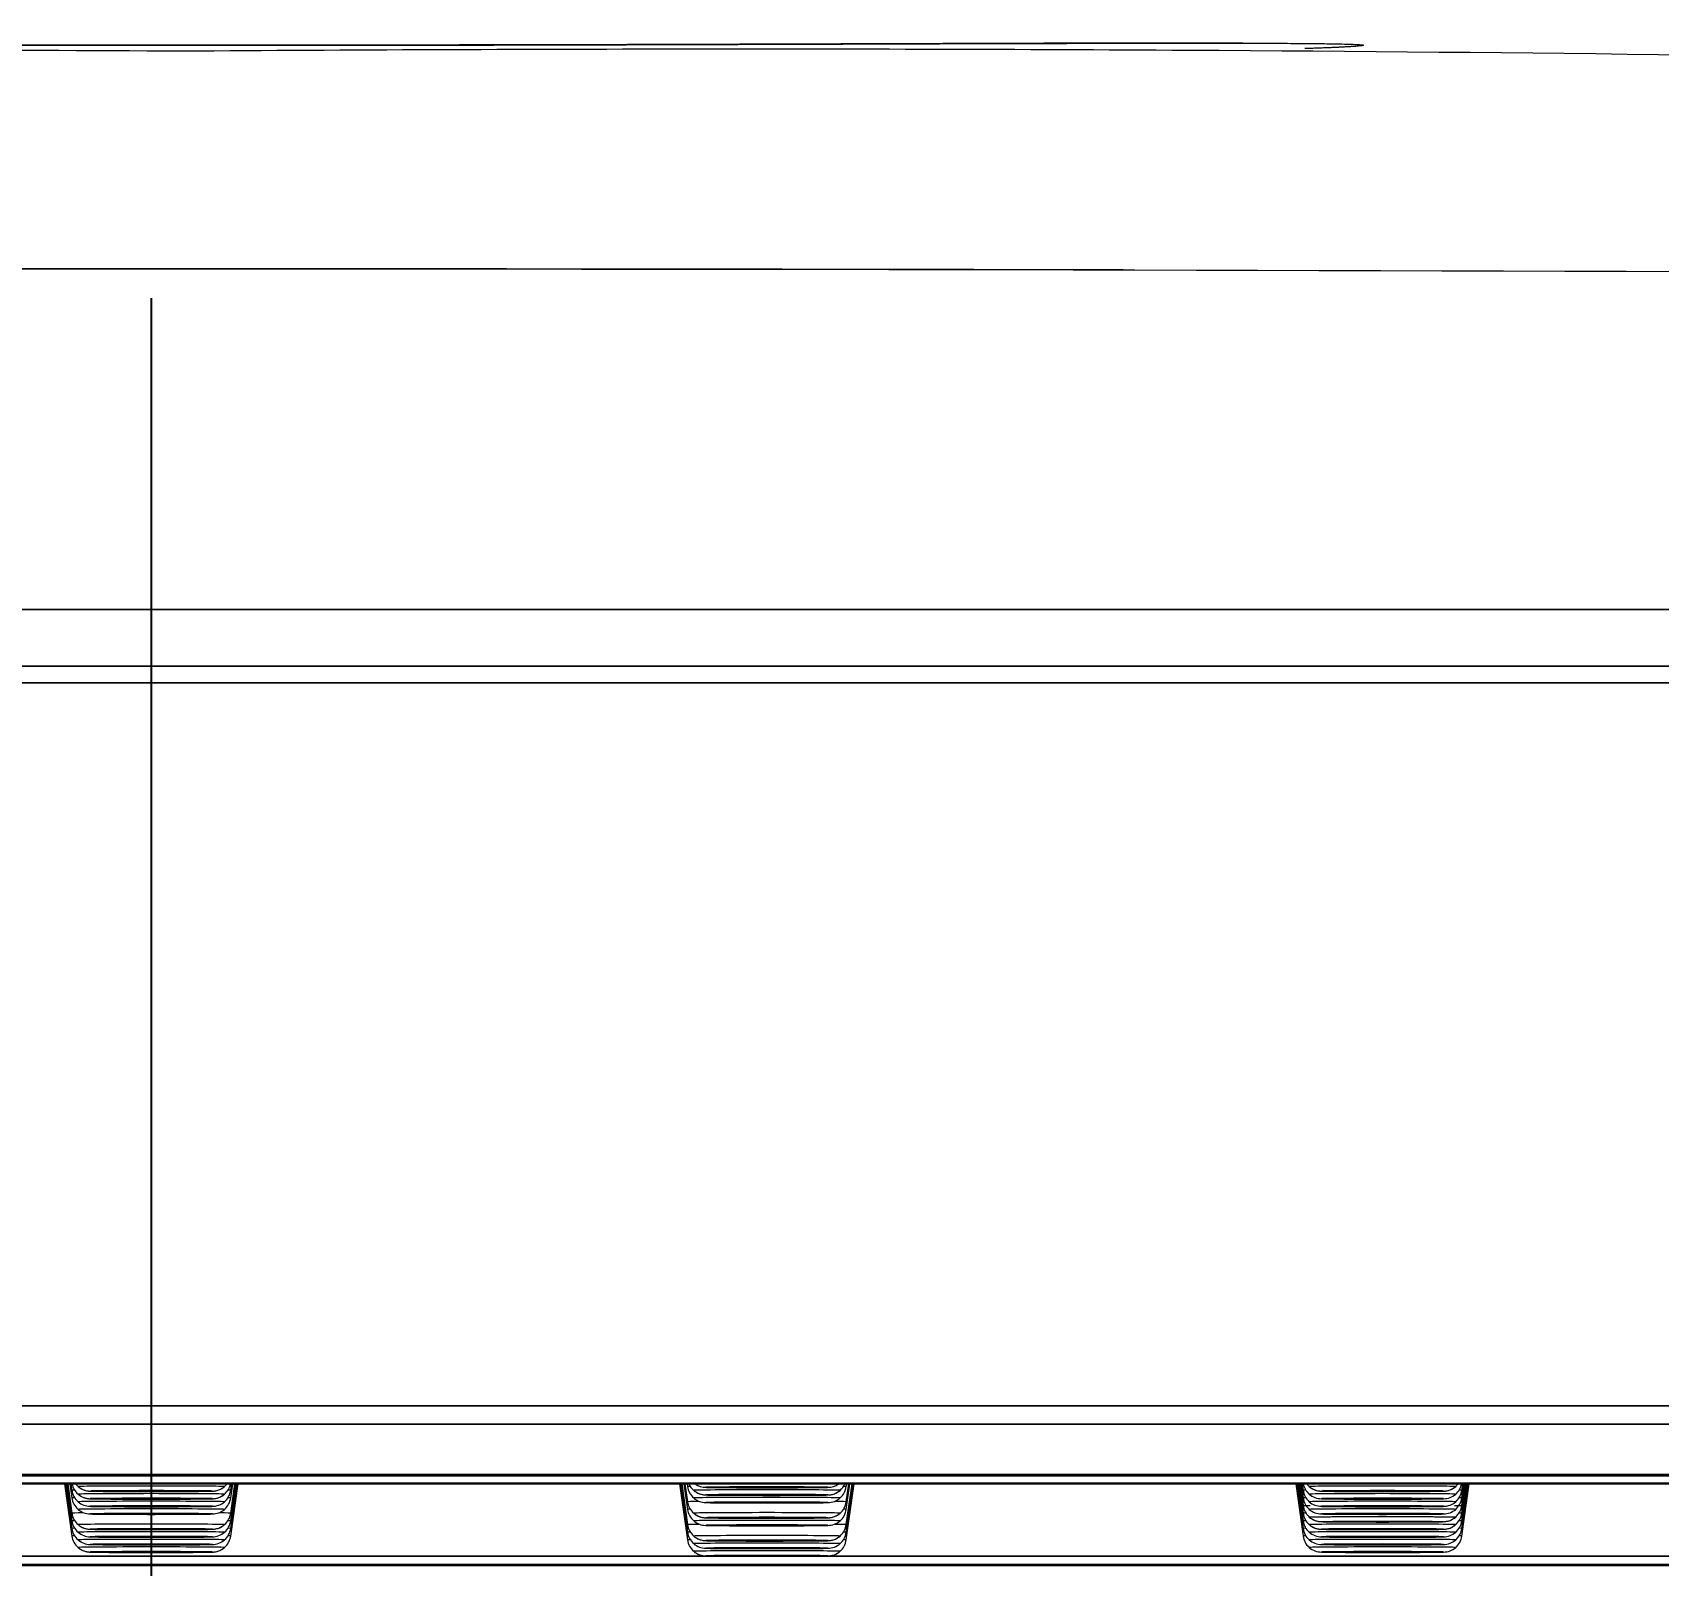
# Model space of a CAD drawing. Header units: millimetres. Extents: x 8883 to 11259, y -10160 to -6800.
# Drawn here: x 9676.68 to 9702.96, y -7756.76 to -7731.99 of the extents above; entities that cross this region are included whole.
import ezdxf

# ---------------------------------------------------------------- set-up
doc = ezdxf.new("R2010")
doc.units = ezdxf.units.MM
doc.linetypes.add('CENTERX2', pattern=[101.6, 63.5, -12.7, 12.7, -12.7])
doc.layers.add('CENTER', color=1, linetype='CENTERX2')
doc.layers.add('DIM', color=5, linetype='Continuous', lineweight=13)
doc.styles.add('ARIAL', font='arial.ttf')
doc.dimstyles.get("Standard").update_dxf_attribs({"dimtxt": 15, "dimasz": 15, "dimexe": 0.18, "dimexo": 0.0625, "dimgap": 4, "dimtad": 0, "dimdec": 1, "dimdsep": 46, "dimtxsty": 'ARIAL', "dimcen": 0, "dimclrd": 5, "dimclre": 5, "dimclrt": 5, "dimadec": 0, "dimazin": 0, "dimtfac": 1, "dimtdec": 1, "dimtofl": 0, "dimtmove": 0, "dimatfit": 3, "dimfxl": 1, "dimtolj": 1, "dimtzin": 0, "dimarcsym": 0})

# ---------------------------------------------------------------- blocks, each defined once
blk = doc.blocks.new('*D185')
at = {"layer": 'Defpoints', "color": 0, "transparency": 16777216}
for p in [(9678.596, -7626.145), (9989.37, -9683.127), (10114.894, -9683.127)]:
    blk.add_point(p, dxfattribs=at)
at = {"layer": 'DIM', "color": 5, "lineweight": -2, "transparency": 16777216}
for p, q in [((9678.658, -7626.145), (10115.074, -7626.145)), ((10114.894, -7644.145), (10114.894, -8614.508)), ((10114.894, -9665.127), (10114.894, -8694.764)), ((9989.433, -9683.127), (10115.074, -9683.127))]:
    blk.add_line(p, q, dxfattribs=at)
at = {"layer": 'DIM', "color": 5, "transparency": 16777216}
for points in [[(10111.894, -7644.145), (10117.894, -7644.145), (10114.894, -7626.145)], [(10111.894, -9665.127), (10117.894, -9665.127), (10114.894, -9683.127)]]:
    blk.add_solid(points, dxfattribs=at)
at = {"layer": 'DIM', "color": 5, "transparency": 16777216, "insert": (10114.894, -8654.636), "char_height": 18, "attachment_point": 5, "rotation": 90, "style": 'ARIAL'}
blk.add_mtext('\\A1;(2280)', dxfattribs=at)

msp = doc.modelspace()

# ---------------------------------------------------------------- linework, layer by layer
at = {"linetype": 'Continuous', "lineweight": 18}
for p, q in [((9549.041, -7741.315), (9808.15, -7741.315)), ((9549.041, -7742.23), (9808.15, -7742.23)), ((9808.15, -7742.23), (9549.041, -7742.23)), ((9549.034, -7742.503), (9808.157, -7742.503)), ((9808.157, -7742.503), (9549.034, -7742.503)), ((9808.565, -7754.183), (9548.624, -7754.183)), ((9548.624, -7754.183), (9808.565, -7754.183)), ((9808.573, -7754.48), (9548.62, -7754.48)), ((9548.62, -7754.48), (9808.573, -7754.48)), ((9548.618, -7755.295), (9808.573, -7755.295)), ((9808.573, -7755.295), (9548.618, -7755.295)), ((9548.618, -7755.312), (9808.573, -7755.312)), ((9808.575, -7755.432), (9548.618, -7755.432)), ((9808.574, -7755.446), (9548.618, -7755.446)), ((9548.618, -7755.446), (9808.574, -7755.446)), ((9677.194, -7755.446), (9677.312, -7756.288)), ((9677.211, -7755.446), (9677.312, -7756.165)), ((9677.228, -7755.446), (9677.312, -7756.042)), ((9677.245, -7755.446), (9677.312, -7755.918)), ((9677.28, -7755.446), (9677.312, -7755.672)), ((9677.297, -7755.446), (9677.312, -7755.549)), ((9679.879, -7756.288), (9679.998, -7755.446)), ((9679.879, -7756.165), (9679.98, -7755.446)), ((9679.879, -7756.165), (9679.98, -7755.446)), ((9679.879, -7756.042), (9679.963, -7755.446)), ((9679.879, -7756.042), (9679.963, -7755.446)), ((9679.879, -7755.918), (9679.946, -7755.446)), ((9679.879, -7755.918), (9679.946, -7755.446)), ((9679.879, -7755.672), (9679.911, -7755.446)), ((9679.879, -7755.672), (9679.911, -7755.446)), ((9679.879, -7755.549), (9679.894, -7755.446)), ((9679.879, -7755.549), (9679.894, -7755.446)), ((9687.135, -7755.446), (9687.262, -7756.349)), ((9687.152, -7755.446), (9687.262, -7756.226)), ((9687.17, -7755.446), (9687.262, -7756.103)), ((9687.204, -7755.446), (9687.262, -7755.857)), ((9687.221, -7755.446), (9687.262, -7755.734)), ((9687.256, -7755.446), (9687.262, -7755.488)), ((9689.829, -7756.349), (9689.956, -7755.446)), ((9689.829, -7756.349), (9689.956, -7755.446)), ((9689.829, -7756.226), (9689.939, -7755.446)), ((9689.829, -7756.226), (9689.939, -7755.446)), ((9689.829, -7756.103), (9689.922, -7755.446)), ((9689.829, -7756.103), (9689.922, -7755.446)), ((9689.829, -7755.857), (9689.887, -7755.446)), ((9689.829, -7755.857), (9689.887, -7755.446)), ((9689.829, -7755.734), (9689.87, -7755.446)), ((9689.829, -7755.734), (9689.87, -7755.446)), ((9689.829, -7755.488), (9689.835, -7755.446)), ((9689.829, -7755.488), (9689.835, -7755.446)), ((9697.094, -7755.446), (9697.212, -7756.288)), ((9697.111, -7755.446), (9697.212, -7756.165)), ((9697.128, -7755.446), (9697.212, -7756.042)), ((9697.145, -7755.446), (9697.212, -7755.918)), ((9697.163, -7755.446), (9697.212, -7755.795)), ((9697.18, -7755.446), (9697.212, -7755.672)), ((9697.197, -7755.446), (9697.212, -7755.549)), ((9699.779, -7756.288), (9699.898, -7755.446)), ((9699.779, -7756.288), (9699.898, -7755.446)), ((9699.779, -7756.165), (9699.88, -7755.446)), ((9699.779, -7756.165), (9699.88, -7755.446)), ((9699.779, -7756.042), (9699.863, -7755.446)), ((9699.779, -7756.042), (9699.863, -7755.446)), ((9699.779, -7755.918), (9699.846, -7755.446)), ((9699.779, -7755.918), (9699.846, -7755.446)), ((9699.779, -7755.795), (9699.828, -7755.446)), ((9699.779, -7755.672), (9699.811, -7755.446)), ((9699.779, -7755.672), (9699.811, -7755.446)), ((9699.779, -7755.549), (9699.794, -7755.446)), ((9699.779, -7755.549), (9699.794, -7755.446)), ((9548.618, -7756.749), (9808.573, -7756.749)), ((9808.573, -7756.749), (9548.618, -7756.749)), ((9548.618, -7756.763), (9808.565, -7756.763)), ((9668.859, -7756.614), (9688.32, -7756.614)), ((9688.32, -7756.614), (9668.859, -7756.614)), ((9688.754, -7756.614), (9708.218, -7756.614)), ((9708.218, -7756.614), (9688.754, -7756.614))]:
    msp.add_line(p, q, dxfattribs=at)
for centre, major_axis, ratio, start_param, end_param in [((9677.609, -7755.384), (0.3, 0), 0.999976, 3.347623, 3.996804), ((9677.609, -7755.261), (0.3, 0), 0.999976, 3.804372, 3.996804), ((9677.609, -7755.261), (-0.3, 0), 0.999976, 0.855211, 1.570796), ((9679.582, -7755.261), (-0.3, 0), 0.999976, 1.570796, 2.286381), ((9679.582, -7755.384), (0.3, 0), 0.999976, 5.428243, 6.077227), ((9679.582, -7755.261), (0.3, 0), 0.999976, 5.427974, 5.620913), ((9687.559, -7755.446), (0.3, 0), 0.999976, 3.281244, 3.996804), ((9687.559, -7755.323), (0.3, 0), 0.999976, 3.563854, 3.996804), ((9687.559, -7755.2), (-0.3, 0), 0.999976, 0.961059, 1.570291), ((9688.546, -7755.5), (-0.987, 0), 0.006916, 0, 3.141593), ((9688.546, -7755.5), (0.5, 0), 0.006916, 0, 3.141593), ((9688.546, -7755.5), (0.5, 0), 0.006916, 3.141593, 6.283182), ((9689.532, -7755.2), (-0.3, 0), 0.999976, 1.570146, 2.179354), ((9689.532, -7755.323), (0.3, 0), 0.999976, 5.426943, 5.859973), ((9689.532, -7755.446), (0.3, 0), 0.999976, 5.426943, 6.142528), ((9697.509, -7755.384), (0.3, 0), 0.999976, 3.346588, 3.99577), ((9697.509, -7755.261), (0.3, 0), 0.999976, 3.802831, 3.99577), ((9697.509, -7755.261), (-0.3, 0), 0.999976, 0.854447, 1.570032), ((9699.482, -7755.261), (-0.3, 0), 0.999976, 1.570166, 2.285619), ((9699.482, -7755.384), (0.3, 0), 0.999976, 5.426943, 6.076124), ((9699.482, -7755.261), (0.3, 0), 0.999976, 5.426943, 5.619882), ((9677.609, -7755.507), (0.3, 0), 0.999976, 3.281219, 3.996804), ((9677.609, -7755.63), (0.3, 0), 0.999976, 3.281219, 3.996804), ((9677.609, -7755.507), (-0.3, 0), 0.999976, 0.855211, 1.569707), ((9677.609, -7755.384), (-0.3, 0), 0.999976, 0.855211, 1.569654), ((9678.596, -7755.561), (-0.987, 0), 0.006916, 0, 3.141593), ((9678.596, -7755.684), (-0.987, 0), 0.006916, 0, 3.141593), ((9678.596, -7755.561), (0.5, 0), 0.006916, 0, 3.141593), ((9678.596, -7755.561), (0.5, 0), 0.006916, 3.141593, 6.283185), ((9678.596, -7755.684), (0.35, 0), 0.006916, 0, 3.141592), ((9678.596, -7755.684), (0.35, 0), 0.006916, 3.141593, 6.283185), ((9679.582, -7755.384), (-0.3, 0), 0.999976, 1.570796, 2.286381), ((9679.582, -7755.507), (-0.3, 0), 0.999976, 1.570796, 2.286381), ((9679.582, -7755.507), (0.3, 0), 0.999976, 5.428229, 6.143559), ((9679.582, -7755.63), (0.3, 0), 0.999976, 5.428216, 6.143559), ((9687.559, -7755.692), (0.3, 0), 0.999976, 3.281241, 3.996804), ((9687.559, -7755.323), (-0.3, 0), 0.999976, 0.855211, 1.570796), ((9687.559, -7755.446), (-0.3, 0), 0.999976, 0.855211, 1.570796), ((9688.546, -7755.623), (-0.987, 0), 0.006916, 0, 3.141593), ((9688.546, -7755.746), (-0.987, 0), 0.006916, 0, 3.141593), ((9688.546, -7755.623), (0.35, 0), 0.006916, 0, 3.141593), ((9688.546, -7755.623), (0.35, 0), 0.006916, 3.141593, 6.283185), ((9688.546, -7755.746), (0.35, 0), 0.006916, 0, 3.141593), ((9688.546, -7755.746), (0.35, 0), 0.006916, 3.141593, 6.283185), ((9689.532, -7755.323), (-0.3, 0), 0.999976, 1.570146, 2.285595), ((9689.532, -7755.446), (-0.3, 0), 0.999976, 1.570146, 2.285595), ((9689.532, -7755.692), (0.3, 0), 0.999976, 5.426943, 6.142528), ((9697.509, -7755.507), (0.3, 0), 0.999976, 3.280185, 3.99577), ((9697.509, -7755.63), (0.3, 0), 0.999976, 3.280185, 3.99577), ((9697.509, -7755.754), (0.3, 0), 0.999976, 3.282251, 3.997836), ((9697.509, -7755.384), (-0.3, 0), 0.999976, 0.854447, 1.570032), ((9697.509, -7755.507), (-0.3, 0), 0.999976, 0.854447, 1.570032), ((9698.496, -7755.561), (-0.987, 0), 0.006916, 6.283142, 9.424631), ((9698.496, -7755.684), (-0.987, 0), 0.006916, 6.283142, 9.424631), ((9698.496, -7755.561), (0.5, 0), 0.006916, 0, 3.141593), ((9698.496, -7755.561), (0.5, 0), 0.006916, 3.141593, 6.283185), ((9698.496, -7755.684), (0.35, 0), 0.006916, 0, 3.141593), ((9698.496, -7755.684), (0.35, 0), 0.006916, 3.141593, 6.283185), ((9699.482, -7755.384), (-0.3, 0), 0.999976, 1.570166, 2.285619), ((9699.482, -7755.507), (-0.3, 0), 0.999976, 1.570166, 2.285619), ((9699.482, -7755.507), (0.3, 0), 0.999976, 5.426943, 6.142528), ((9699.482, -7755.63), (0.3, 0), 0.999976, 5.426943, 6.142528), ((9699.482, -7755.754), (0.3, 0), 0.999976, 5.426943, 6.142528), ((9677.609, -7755.877), (0.3, 0), 0.999976, 3.281219, 3.996804), ((9677.609, -7756), (0.3, 0), 0.999976, 3.281219, 3.996804), ((9678.596, -7755.807), (-0.987, 0), 0.006916, 0, 3.141593), ((9678.596, -7755.807), (0.35, 0), 0.006916, 0, 3.141592), ((9678.596, -7755.807), (0.35, 0), 0.006916, 3.141593, 6.283185), ((9678.596, -7755.93), (0.35, 0), 0.006916, 0, 3.141592), ((9678.596, -7755.93), (0.35, 0), 0.006916, 3.141593, 6.283185), ((9679.582, -7755.63), (-0.3, 0), 0.999976, 1.570796, 2.286381), ((9679.582, -7755.877), (0.3, 0), 0.999976, 5.428193, 6.143559), ((9679.582, -7756), (0.3, 0), 0.999976, 5.428183, 6.143559), ((9687.559, -7755.815), (0.3, 0), 0.999976, 3.281241, 3.996804), ((9688.546, -7755.992), (-0.987, 0), 0.006916, 6.283147, 9.424631), ((9688.546, -7755.992), (0.35, 0), 0.006916, 0, 3.141593), ((9688.546, -7755.992), (0.35, 0), 0.006916, 3.141593, 6.283185), ((9689.532, -7755.815), (0.3, 0), 0.999976, 5.426943, 6.142528), ((9697.509, -7755.877), (0.3, 0), 0.999976, 3.280185, 3.99577), ((9697.509, -7756), (0.3, 0), 0.999976, 3.280185, 3.99577), ((9697.509, -7755.754), (-0.3, 0), 0.999976, 0.855974, 1.571559), ((9698.496, -7755.807), (-0.987, 0), 0.006916, 0, 3.141593), ((9698.496, -7756.054), (-0.987, 0), 0.006916, 0.000001, 3.141593), ((9698.496, -7755.807), (0.35, 0), 0.006916, 0, 3.141593), ((9698.496, -7755.807), (0.35, 0), 0.006916, 3.141593, 6.283185), ((9698.496, -7755.93), (0.35, 0), 0.006916, 0, 3.141593), ((9698.496, -7755.93), (0.35, 0), 0.006916, 3.141593, 6.283185), ((9698.496, -7756.054), (0.35, 0), 0.006916, 0, 3.141593), ((9698.496, -7756.054), (0.35, 0), 0.006916, 3.141593, 6.283185), ((9699.482, -7755.63), (-0.3, 0), 0.999976, 1.570166, 2.285619), ((9699.482, -7755.754), (-0.3, 0), 0.999976, 1.570166, 2.285619), ((9699.482, -7755.877), (0.3, 0), 0.999976, 5.426943, 6.142528), ((9699.482, -7756), (0.3, 0), 0.999976, 5.426943, 6.142528), ((9677.609, -7756.123), (0.3, 0), 0.999976, 3.281219, 3.996804), ((9677.609, -7756.246), (0.3, 0), 0.999976, 3.281294, 3.996804), ((9678.596, -7756.177), (0.35, 0), 0.006916, 0, 3.141592), ((9678.596, -7756.177), (0.35, 0), 0.006916, 3.141593, 6.283185), ((9678.596, -7756.3), (0.35, 0), 0.006916, 0, 3.141592), ((9678.596, -7756.3), (0.35, 0), 0.006916, 3.141593, 6.283185), ((9679.582, -7756.123), (0.3, 0), 0.999976, 5.428169, 6.143559), ((9679.582, -7756.246), (0.3, 0), 0.999976, 5.427974, 6.143559), ((9687.559, -7756.061), (0.3, 0), 0.999976, 3.281238, 3.996804), ((9687.559, -7756.184), (0.3, 0), 0.999976, 3.281238, 3.996804), ((9688.546, -7756.115), (0.35, 0), 0.006916, 0, 3.141593), ((9688.546, -7756.115), (0.35, 0), 0.006916, 3.141593, 6.283185), ((9689.532, -7756.061), (0.3, 0), 0.999976, 5.426943, 6.142528), ((9689.532, -7756.184), (0.3, 0), 0.999976, 5.426943, 6.142528), ((9697.509, -7756.123), (0.3, 0), 0.999976, 3.280185, 3.99577), ((9697.509, -7756.246), (0.3, 0), 0.999976, 3.280185, 3.99577), ((9697.509, -7755.877), (-0.3, 0), 0.999976, 0.854447, 1.570032), ((9697.509, -7756), (-0.3, 0), 0.999976, 0.854447, 1.570032), ((9698.496, -7756.177), (-0.987, 0), 0.006916, 0, 3.141593), ((9698.496, -7756.3), (-0.987, 0), 0.006916, 0, 3.141593), ((9698.496, -7756.177), (0.35, 0), 0.006916, 0, 3.141593), ((9698.496, -7756.177), (0.35, 0), 0.006916, 3.141593, 6.283185), ((9698.496, -7756.3), (0.35, 0), 0.006916, 0, 3.141593), ((9698.496, -7756.3), (0.35, 0), 0.006916, 3.141593, 6.283185), ((9699.482, -7755.877), (-0.3, 0), 0.999976, 1.570166, 2.285619), ((9699.482, -7756), (-0.3, 0), 0.999976, 1.570166, 2.285619), ((9699.482, -7756.123), (0.3, 0), 0.999976, 5.426943, 6.142528), ((9699.482, -7756.246), (0.3, 0), 0.999976, 5.426943, 6.142528), ((9678.596, -7756.546), (0.5, 0), 0.006916, 0, 3.141593), ((9678.596, -7756.546), (0.5, 0), 0.006916, 3.141593, 6.283185), ((9678.596, -7756.423), (0.35, 0), 0.006916, 0, 3.141592), ((9678.596, -7756.423), (0.35, 0), 0.006916, 3.141593, 6.283185), ((9687.559, -7756.308), (0.3, 0), 0.999976, 3.281238, 3.996804), ((9688.546, -7756.361), (0.35, 0), 0.006916, 0, 3.141593), ((9688.546, -7756.361), (0.35, 0), 0.006916, 3.141593, 6.283185), ((9688.546, -7756.484), (0.35, 0), 0.006916, 0, 3.141593), ((9688.546, -7756.484), (0.35, 0), 0.006916, 3.141593, 6.283185), ((9689.532, -7756.308), (0.3, 0), 0.999976, 5.426943, 6.142528), ((9697.509, -7756.123), (-0.3, 0), 0.999976, 0.854447, 1.570032), ((9697.509, -7756.246), (-0.3, 0), 0.999976, 0.854447, 1.570032), ((9698.496, -7756.423), (-0.987, 0), 0.006916, 0, 3.141593), ((9698.496, -7756.546), (-0.987, 0), 0.006916, 0, 3.141593), ((9698.496, -7756.546), (0.5, 0), 0.006916, 0, 3.141593), ((9698.496, -7756.546), (0.5, 0), 0.006916, 3.141593, 6.283185), ((9698.496, -7756.423), (0.35, 0), 0.006916, 0, 3.141593), ((9698.496, -7756.423), (0.35, 0), 0.006916, 3.141593, 6.283185), ((9699.482, -7756.123), (-0.3, 0), 0.999976, 1.570166, 2.285619), ((9699.482, -7756.246), (-0.3, 0), 0.999976, 1.570166, 2.285619), ((9688.546, -7756.608), (0.5, 0), 0.006916, 0, 3.141593), ((9688.546, -7756.608), (0.5, 0), 0.006916, 3.141593, 6.283182)]:
    msp.add_ellipse(centre, major_axis=major_axis, ratio=ratio, start_param=start_param, end_param=end_param, dxfattribs=at)
at = {"linetype": 'Continuous', "lineweight": 13}
for centre, major_axis, ratio, start_param, end_param in [((9678.596, -7755.488), (-1.183, 0), 0.006916, 3.141593, 6.283185), ((9688.546, -7755.488), (-1.284, 0), 0.006916, 6.017818, 6.283185), ((9688.546, -7755.5), (-0.987, 0), 0.006916, 3.141592, 6.283185), ((9688.546, -7755.488), (-1.284, 0), 0.006916, 3.141592, 3.406957), ((9698.496, -7755.488), (-1.183, 0), 0.006916, 3.141593, 6.283185), ((9678.596, -7755.549), (-1.284, 0), 0.006916, 6.017818, 6.283185), ((9678.596, -7755.672), (-1.284, 0), 0.006916, 6.017818, 6.283185), ((9678.596, -7755.611), (-1.183, 0), 0.006916, 3.141593, 6.283185), ((9678.596, -7755.734), (-1.183, 0), 0.006916, 3.141593, 6.283185), ((9678.596, -7755.561), (-0.987, 0), 0.006916, 3.141593, 6.283185), ((9678.596, -7755.684), (-0.987, 0), 0.006916, 3.141593, 6.283185), ((9678.596, -7755.549), (-1.284, 0), 0.006916, 3.141593, 3.40696), ((9678.596, -7755.672), (-1.284, 0), 0.006916, 3.141593, 3.40696), ((9688.546, -7755.734), (-1.284, 0), 0.006916, 5.744059, 6.283185), ((9688.546, -7755.549), (-1.183, 0), 0.006916, 3.141593, 6.283185), ((9688.546, -7755.672), (-1.183, 0), 0.006916, 3.141593, 6.283185), ((9688.546, -7755.623), (-0.987, 0), 0.006916, 3.141592, 6.283185), ((9688.546, -7755.746), (-0.987, 0), 0.006916, 3.141592, 6.283185), ((9688.546, -7755.734), (-1.284, 0), 0.006916, 3.141592, 3.68067), ((9698.496, -7755.549), (-1.284, 0), 0.006916, 6.017818, 6.283185), ((9698.496, -7755.672), (-1.284, 0), 0.006916, 6.017818, 6.283185), ((9698.496, -7755.611), (-1.183, 0), 0.006916, 3.141593, 6.283185), ((9698.496, -7755.734), (-1.183, 0), 0.006916, 3.141593, 6.283185), ((9698.496, -7755.561), (-0.987, 0), 0.006916, 3.141593, 6.283185), ((9698.496, -7755.684), (-0.987, 0), 0.006916, 3.141593, 6.283185), ((9698.496, -7755.549), (-1.284, 0), 0.006916, 3.141593, 3.406957), ((9698.496, -7755.672), (-1.284, 0), 0.006916, 3.141593, 3.406957), ((9678.596, -7755.918), (-1.284, 0), 0.006916, 5.744059, 6.283185), ((9678.596, -7756.042), (-1.284, 0), 0.006916, 6.017818, 6.283185), ((9678.596, -7755.857), (-1.183, 0), 0.006916, 3.141593, 6.283185), ((9677.609, -7755.63), (-0.3, 0), 0.999976, 0.855211, 1.569757), ((9678.596, -7755.807), (-0.987, 0), 0.006916, 3.141593, 6.283185), ((9678.596, -7755.93), (-0.987, 0), 0.006916, 3.141593, 6.283185), ((9678.596, -7755.93), (-0.987, 0), 0.006916, 0, 3.141593), ((9678.596, -7755.918), (-1.284, 0), 0.006916, 3.141593, 3.68067), ((9678.596, -7756.042), (-1.284, 0), 0.006916, 3.141593, 3.40696), ((9688.546, -7755.857), (-1.284, 0), 0.006916, 6.017818, 6.283185), ((9688.546, -7755.918), (-1.183, 0), 0.006916, 3.141593, 6.283185), ((9687.559, -7755.692), (-0.3, 0), 0.999976, 0.855211, 1.570796), ((9688.546, -7756.042), (-1.183, 0), 0.006916, 3.141593, 6.283185), ((9687.559, -7755.815), (-0.3, 0), 0.999976, 0.855211, 1.570796), ((9688.546, -7755.992), (-0.987, 0), 0.006916, 3.141592, 6.283185), ((9689.532, -7755.692), (-0.3, 0), 0.999976, 1.570146, 2.285595), ((9689.532, -7755.815), (-0.3, 0), 0.999976, 1.570146, 2.285595), ((9688.546, -7755.857), (-1.284, 0), 0.006916, 3.141592, 3.406957), ((9698.496, -7755.918), (-1.284, 0), 0.006916, 6.017818, 6.283185), ((9698.496, -7756.042), (-1.284, 0), 0.006916, 6.017818, 6.283185), ((9698.496, -7755.857), (-1.183, 0), 0.006916, 3.141593, 6.283185), ((9697.509, -7755.63), (-0.3, 0), 0.999976, 0.854447, 1.570032), ((9698.496, -7755.807), (-0.987, 0), 0.006916, 3.141593, 6.283185), ((9698.496, -7755.93), (-0.987, 0), 0.006916, 3.141593, 6.283185), ((9698.496, -7755.93), (-0.987, 0), 0.006916, 0, 3.141593), ((9698.496, -7755.918), (-1.284, 0), 0.006916, 3.141593, 3.406957), ((9698.496, -7756.042), (-1.284, 0), 0.006916, 3.141593, 3.406957), ((9678.596, -7756.165), (-1.284, 0), 0.006916, 6.017818, 6.283185), ((9678.596, -7756.288), (-1.284, 0), 0.006916, 6.017818, 6.283185), ((9678.596, -7756.103), (-1.183, 0), 0.006916, 3.141593, 6.283185), ((9677.609, -7755.877), (-0.3, 0), 0.999976, 0.855211, 1.569861), ((9678.596, -7756.226), (-1.183, 0), 0.006916, 3.141593, 6.283185), ((9677.609, -7756), (-0.3, 0), 0.999976, 0.855211, 1.569911), ((9678.596, -7756.177), (-0.987, 0), 0.006916, 3.141593, 6.283185), ((9678.596, -7756.177), (-0.987, 0), 0.006916, 0, 3.141593), ((9678.596, -7756.3), (-0.987, 0), 0.006916, 3.141593, 6.283185), ((9678.596, -7756.3), (-0.987, 0), 0.006916, 0, 3.141593), ((9679.582, -7755.877), (-0.3, 0), 0.999976, 1.570796, 2.286381), ((9679.582, -7756), (-0.3, 0), 0.999976, 1.570796, 2.286381), ((9678.596, -7756.165), (-1.284, 0), 0.006916, 3.141593, 3.40696), ((9678.596, -7756.288), (-1.284, 0), 0.006916, 3.141593, 3.40696), ((9688.546, -7756.103), (-1.284, 0), 0.006916, 5.744059, 6.283185), ((9688.546, -7756.226), (-1.284, 0), 0.006916, 6.017818, 6.283185), ((9688.546, -7756.288), (-1.183, 0), 0.006916, 3.141593, 6.283185), ((9687.559, -7756.061), (-0.3, 0), 0.999976, 0.855211, 1.570796), ((9688.546, -7756.115), (-0.987, 0), 0.006916, 3.141592, 6.283185), ((9688.546, -7756.115), (-0.987, 0), 0.006916, 0, 3.141593), ((9689.532, -7756.061), (-0.3, 0), 0.999976, 1.570146, 2.285595), ((9688.546, -7756.103), (-1.284, 0), 0.006916, 3.141592, 3.68067), ((9688.546, -7756.226), (-1.284, 0), 0.006916, 3.141592, 3.406957), ((9698.496, -7756.165), (-1.284, 0), 0.006916, 6.017818, 6.283185), ((9698.496, -7756.288), (-1.284, 0), 0.006916, 6.017818, 6.283185), ((9698.496, -7756.103), (-1.183, 0), 0.006916, 3.141593, 6.283185), ((9698.496, -7756.226), (-1.183, 0), 0.006916, 3.141593, 6.283185), ((9698.496, -7756.177), (-0.987, 0), 0.006916, 3.141593, 6.283185), ((9698.496, -7756.3), (-0.987, 0), 0.006916, 3.141593, 6.283185), ((9698.496, -7756.165), (-1.284, 0), 0.006916, 3.141593, 3.406957), ((9698.496, -7756.288), (-1.284, 0), 0.006916, 3.141593, 3.406957), ((9678.596, -7756.349), (-1.183, 0), 0.006916, 3.141593, 6.283185), ((9677.609, -7756.123), (-0.3, 0), 0.999976, 0.855211, 1.569961), ((9678.596, -7756.472), (-1.183, 0), 0.006916, 3.141593, 6.283185), ((9677.609, -7756.246), (-0.3, 0), 0.999976, 0.855211, 1.570796), ((9678.596, -7756.423), (-0.987, 0), 0.006916, 3.141593, 6.283185), ((9678.596, -7756.423), (-0.987, 0), 0.006916, 0, 3.141593), ((9678.596, -7756.546), (-0.987, 0), 0.006916, 3.141593, 6.283185), ((9678.596, -7756.546), (-0.987, 0), 0.006916, 0, 3.141593), ((9679.582, -7756.123), (-0.3, 0), 0.999976, 1.570796, 2.286381), ((9679.582, -7756.246), (-0.3, 0), 0.999976, 1.570796, 2.286381), ((9688.546, -7756.349), (-1.284, 0), 0.006916, 6.017818, 6.283185), ((9688.546, -7756.411), (-1.183, 0), 0.006916, 3.141593, 6.283185), ((9687.559, -7756.184), (-0.3, 0), 0.999976, 0.855211, 1.570796), ((9688.546, -7756.534), (-1.183, 0), 0.006916, 3.141593, 6.283185), ((9687.559, -7756.308), (-0.3, 0), 0.999976, 0.854706, 1.570291), ((9688.546, -7756.361), (-0.987, 0), 0.006916, 3.141592, 6.283185), ((9688.546, -7756.361), (-0.987, 0), 0.006916, 0, 3.141593), ((9688.546, -7756.484), (-0.987, 0), 0.006916, 3.141592, 6.283185), ((9688.546, -7756.484), (-0.987, 0), 0.006916, 0, 3.141593), ((9689.532, -7756.184), (-0.3, 0), 0.999976, 1.570146, 2.285595), ((9689.532, -7756.308), (-0.3, 0), 0.999976, 1.570146, 2.285595), ((9688.546, -7756.349), (-1.284, 0), 0.006916, 3.141592, 3.406957), ((9698.496, -7756.349), (-1.183, 0), 0.006916, 3.141593, 6.283185), ((9698.496, -7756.472), (-1.183, 0), 0.006916, 3.141593, 6.283185), ((9698.496, -7756.423), (-0.987, 0), 0.006916, 3.141593, 6.283185), ((9698.496, -7756.546), (-0.987, 0), 0.006916, 3.141593, 6.283185), ((9688.546, -7756.608), (-0.987, 0), 0.006916, 3.141592, 6.283185), ((9688.546, -7756.608), (-0.987, 0), 0.006916, 0, 3.141593)]:
    msp.add_ellipse(centre, major_axis=major_axis, ratio=ratio, start_param=start_param, end_param=end_param, dxfattribs=at)
at = {"linetype": 'Continuous', "lineweight": 18}
for points, knots in [([(9679.103, -7732.295), (9672.996, -7732.261), (9654.648, -7732.267), (9623.378, -7732.964), (9585.195, -7734.483), (9559.341, -7735.949), (9546.347, -7736.801)], [0, 0, 0, 0, 0.136879, 0.411611, 0.703327, 1, 1, 1, 1]), ([(9696.24, -7732.164), (9696.148, -7732.164), (9695.946, -7732.164), (9695.608, -7732.163), (9695.217, -7732.164), (9694.83, -7732.164), (9694.468, -7732.164), (9694.152, -7732.165), (9693.845, -7732.165), (9693.548, -7732.166), (9693.264, -7732.166), (9692.993, -7732.167), (9692.737, -7732.168), (9692.456, -7732.169), (9692.078, -7732.17), (9691.519, -7732.172), (9690.726, -7732.174), (9689.664, -7732.178), (9688.5, -7732.182), (9687.445, -7732.185), (9686.709, -7732.187), (9686.146, -7732.189), (9685.593, -7732.19), (9684.918, -7732.192), (9684.117, -7732.193), (9683.361, -7732.194), (9682.697, -7732.195), (9682.172, -7732.196), (9681.656, -7732.197), (9681.149, -7732.197), (9680.651, -7732.198), (9680.163, -7732.198), (9679.641, -7732.198), (9679.08, -7732.198), (9678.479, -7732.198), (9677.88, -7732.198), (9677.284, -7732.198), (9676.69, -7732.198), (9676.05, -7732.198), (9675.367, -7732.197), (9674.648, -7732.196), (9673.946, -7732.195), (9673.261, -7732.194), (9672.7, -7732.193), (9672.223, -7732.191), (9671.796, -7732.19), (9671.281, -7732.189), (9670.684, -7732.188), (9670.009, -7732.186), (9669.374, -7732.184), (9668.801, -7732.182), (9668.309, -7732.18), (9667.813, -7732.179), (9667.313, -7732.177), (9666.81, -7732.175), (9666.441, -7732.174), (9666.202, -7732.173), (9666.092, -7732.173), (9665.983, -7732.173), (9665.874, -7732.172), (9665.766, -7732.172), (9665.659, -7732.172), (9665.553, -7732.171), (9665.447, -7732.171), (9665.342, -7732.171), (9665.238, -7732.17), (9665.134, -7732.17), (9665.032, -7732.17), (9664.93, -7732.169), (9664.829, -7732.169), (9664.728, -7732.169), (9664.629, -7732.169), (9664.53, -7732.168), (9664.432, -7732.168), (9664.334, -7732.168), (9664.238, -7732.168), (9664.143, -7732.167), (9664.048, -7732.167), (9663.954, -7732.167), (9663.861, -7732.167), (9663.768, -7732.166), (9663.677, -7732.166), (9663.586, -7732.166), (9663.497, -7732.166), (9663.408, -7732.165), (9663.319, -7732.165), (9663.232, -7732.165), (9663.145, -7732.165), (9663.06, -7732.165), (9662.974, -7732.165), (9662.89, -7732.164), (9662.807, -7732.164), (9662.724, -7732.164), (9662.642, -7732.164), (9662.561, -7732.164), (9662.48, -7732.164), (9662.401, -7732.164), (9662.322, -7732.164), (9662.244, -7732.164), (9662.166, -7732.164), (9662.09, -7732.164), (9662.014, -7732.163), (9661.94, -7732.163), (9661.866, -7732.163), (9661.793, -7732.163), (9661.72, -7732.163), (9661.673, -7732.163), (9661.649, -7732.163)], [0, 0, 0, 0, 0.014691, 0.031599, 0.049432, 0.068166, 0.081309, 0.093715, 0.105382, 0.11632, 0.126538, 0.136042, 0.144836, 0.152925, 0.164418, 0.182354, 0.206796, 0.237756, 0.276076, 0.304271, 0.322484, 0.333633, 0.347682, 0.364622, 0.384433, 0.407105, 0.419988, 0.432602, 0.44495, 0.457032, 0.468852, 0.480409, 0.491702, 0.505922, 0.520099, 0.534232, 0.548319, 0.56236, 0.576358, 0.593897, 0.611147, 0.628114, 0.644803, 0.661208, 0.669621, 0.680337, 0.693351, 0.70865, 0.726214, 0.746014, 0.759165, 0.772677, 0.786561, 0.80083, 0.815499, 0.830581, 0.833935, 0.837289, 0.840644, 0.843998, 0.847352, 0.850705, 0.854057, 0.857407, 0.860756, 0.864103, 0.867448, 0.870791, 0.874132, 0.87747, 0.880807, 0.88414, 0.887471, 0.8908, 0.894125, 0.897448, 0.900769, 0.904086, 0.9074, 0.910711, 0.914019, 0.917325, 0.920629, 0.92393, 0.927231, 0.93053, 0.933829, 0.937127, 0.940425, 0.943725, 0.947025, 0.950326, 0.953629, 0.956934, 0.960241, 0.96355, 0.96686, 0.970172, 0.973485, 0.976798, 0.980113, 0.983428, 0.986742, 0.990057, 0.993372, 0.996686, 1, 1, 1, 1]), ([(9661.649, -7732.164), (9661.662, -7732.164), (9661.688, -7732.164), (9661.726, -7732.164), (9661.765, -7732.164), (9661.804, -7732.164), (9661.843, -7732.164), (9661.882, -7732.164), (9661.922, -7732.164), (9661.962, -7732.164), (9662.002, -7732.164), (9662.042, -7732.164), (9662.082, -7732.164), (9662.123, -7732.164), (9662.164, -7732.164), (9662.205, -7732.164), (9662.246, -7732.164), (9662.287, -7732.164), (9662.329, -7732.164), (9662.371, -7732.164), (9662.413, -7732.164), (9662.455, -7732.164), (9662.498, -7732.164), (9662.54, -7732.164), (9662.583, -7732.164), (9662.626, -7732.164), (9662.67, -7732.164), (9662.713, -7732.164), (9662.757, -7732.164), (9662.801, -7732.165), (9662.845, -7732.165), (9662.889, -7732.165), (9662.934, -7732.165), (9662.979, -7732.165), (9663.024, -7732.165), (9663.069, -7732.165), (9663.114, -7732.165), (9663.16, -7732.165), (9663.206, -7732.165), (9663.252, -7732.165), (9663.298, -7732.166), (9663.344, -7732.166), (9663.391, -7732.166), (9663.438, -7732.166), (9663.485, -7732.166), (9663.532, -7732.166), (9663.58, -7732.166), (9663.627, -7732.166), (9663.675, -7732.166), (9663.723, -7732.167), (9663.771, -7732.167), (9663.82, -7732.167), (9663.869, -7732.167), (9663.918, -7732.167), (9663.967, -7732.167), (9664.016, -7732.167), (9664.066, -7732.167), (9664.115, -7732.168), (9664.165, -7732.168), (9664.216, -7732.168), (9664.266, -7732.168), (9664.316, -7732.168), (9664.367, -7732.168), (9664.418, -7732.168), (9664.469, -7732.169), (9664.521, -7732.169), (9664.573, -7732.169), (9664.624, -7732.169), (9664.676, -7732.169), (9664.729, -7732.169), (9664.781, -7732.169), (9664.834, -7732.17), (9664.887, -7732.17), (9664.94, -7732.17), (9664.993, -7732.17), (9665.046, -7732.17), (9665.1, -7732.17), (9665.154, -7732.171), (9665.208, -7732.171), (9665.262, -7732.171), (9665.317, -7732.171), (9665.372, -7732.171), (9665.427, -7732.171), (9665.482, -7732.172), (9665.537, -7732.172), (9665.593, -7732.172), (9665.649, -7732.172), (9665.705, -7732.172), (9665.761, -7732.172), (9665.817, -7732.173), (9665.874, -7732.173), (9665.931, -7732.173), (9665.988, -7732.173), (9666.045, -7732.173), (9666.102, -7732.174), (9666.16, -7732.174), (9666.218, -7732.174), (9666.616, -7732.175), (9667.372, -7732.178), (9668.531, -7732.181), (9669.737, -7732.185), (9670.991, -7732.189), (9672.287, -7732.192), (9673.613, -7732.195), (9674.959, -7732.197), (9676.319, -7732.198), (9677.694, -7732.199), (9678.955, -7732.199), (9680.094, -7732.199), (9681.104, -7732.198), (9682.104, -7732.197), (9683.095, -7732.196), (9684.077, -7732.194), (9685.049, -7732.192), (9685.831, -7732.19), (9686.43, -7732.188), (9686.851, -7732.187), (9687.266, -7732.186), (9687.677, -7732.185), (9688.082, -7732.183), (9688.482, -7732.182), (9688.878, -7732.181), (9689.481, -7732.179), (9690.276, -7732.176), (9691.233, -7732.173), (9692.141, -7732.17), (9692.996, -7732.168), (9693.796, -7732.166), (9694.538, -7732.164), (9695.22, -7732.164), (9695.837, -7732.164), (9696.386, -7732.164), (9696.865, -7732.166), (9697.272, -7732.169), (9697.579, -7732.172), (9697.804, -7732.176), (9697.964, -7732.18), (9698.082, -7732.185), (9698.159, -7732.19), (9698.194, -7732.196), (9698.186, -7732.202), (9698.136, -7732.21), (9698.07, -7732.215), (9698.019, -7732.219), (9698, -7732.22), (9697.98, -7732.221), (9697.959, -7732.222), (9697.937, -7732.224), (9697.914, -7732.225), (9697.89, -7732.226), (9697.865, -7732.227), (9697.839, -7732.229), (9697.811, -7732.23), (9697.783, -7732.232), (9697.754, -7732.233), (9697.724, -7732.234), (9697.693, -7732.236), (9697.661, -7732.237), (9697.628, -7732.238), (9697.594, -7732.24), (9697.559, -7732.241), (9697.523, -7732.243), (9697.486, -7732.244), (9697.448, -7732.246), (9697.409, -7732.247), (9697.369, -7732.248), (9697.328, -7732.25), (9697.287, -7732.251), (9697.258, -7732.252), (9697.243, -7732.253)], [0, 0, 0, 0, 0.001314, 0.002627, 0.003939, 0.00525, 0.006561, 0.00787, 0.009178, 0.010486, 0.011793, 0.013099, 0.014404, 0.015708, 0.017011, 0.018314, 0.019616, 0.020917, 0.022218, 0.023518, 0.024817, 0.026115, 0.027413, 0.028711, 0.030007, 0.031303, 0.032599, 0.033894, 0.035188, 0.036482, 0.037776, 0.039069, 0.040361, 0.041653, 0.042945, 0.044236, 0.045527, 0.046817, 0.048108, 0.049397, 0.050687, 0.051976, 0.053265, 0.054554, 0.055842, 0.05713, 0.058418, 0.059706, 0.060994, 0.062282, 0.063569, 0.064856, 0.066143, 0.067431, 0.068718, 0.070005, 0.071292, 0.072579, 0.073866, 0.075153, 0.07644, 0.077727, 0.079015, 0.080302, 0.08159, 0.082878, 0.084165, 0.085454, 0.086742, 0.08803, 0.089319, 0.090608, 0.091898, 0.093187, 0.094477, 0.095767, 0.097058, 0.098349, 0.09964, 0.100932, 0.102224, 0.103517, 0.10481, 0.106104, 0.107398, 0.108692, 0.109987, 0.111283, 0.112579, 0.113876, 0.115174, 0.116472, 0.117771, 0.11907, 0.12037, 0.121671, 0.122972, 0.124275, 0.148436, 0.172421, 0.19635, 0.220344, 0.244521, 0.268681, 0.292647, 0.316541, 0.340482, 0.364593, 0.382338, 0.399986, 0.417587, 0.435189, 0.45284, 0.470589, 0.488483, 0.496518, 0.504539, 0.512553, 0.520561, 0.528571, 0.536584, 0.544607, 0.552642, 0.573862, 0.595034, 0.616239, 0.637443, 0.658585, 0.679747, 0.701088, 0.722363, 0.743658, 0.764975, 0.786328, 0.807802, 0.823791, 0.839765, 0.855756, 0.8718, 0.887843, 0.903837, 0.919814, 0.93581, 0.938298, 0.940783, 0.943266, 0.945747, 0.948225, 0.950702, 0.953176, 0.955649, 0.95812, 0.96059, 0.963058, 0.965525, 0.96799, 0.970455, 0.972919, 0.975382, 0.977844, 0.980306, 0.982768, 0.985229, 0.987691, 0.990152, 0.992613, 0.995075, 0.997537, 1, 1, 1, 1]), ([(9810.889, -7736.797), (9802.786, -7736.266), (9785.383, -7735.219), (9757.578, -7733.812), (9727.166, -7732.766), (9700.749, -7732.237), (9684.518, -7732.257), (9679.103, -7732.295)], [0, 0, 0, 0, 0.190234, 0.405388, 0.634294, 0.878019, 1, 1, 1, 1]), ([(9551.463, -7737.01), (9593.829, -7736.197), (9636.21, -7735.81), (9720.979, -7735.81), (9763.368, -7736.197), (9805.728, -7737.01)], [0, 0, 0, 0, 0.5, 0.5, 1, 1, 1, 1]), ([(9694.305, -7735.829), (9694.187, -7735.828), (9693.888, -7735.828), (9693.412, -7735.827), (9692.877, -7735.826), (9692.349, -7735.825), (9691.825, -7735.824), (9691.307, -7735.823), (9690.794, -7735.822), (9690.287, -7735.821), (9689.784, -7735.82), (9689.288, -7735.819), (9688.796, -7735.819), (9688.31, -7735.818), (9687.829, -7735.817), (9687.353, -7735.817), (9686.883, -7735.816), (9686.418, -7735.816), (9685.959, -7735.815), (9685.504, -7735.815), (9685.056, -7735.814), (9684.612, -7735.814), (9684.174, -7735.813), (9683.741, -7735.813), (9683.313, -7735.813), (9682.891, -7735.813), (9682.474, -7735.812), (9682.062, -7735.812), (9681.656, -7735.812), (9681.255, -7735.812), (9680.859, -7735.812), (9680.469, -7735.812), (9680.084, -7735.811), (9679.704, -7735.811), (9679.33, -7735.811), (9678.961, -7735.811), (9678.485, -7735.811), (9677.895, -7735.811), (9677.183, -7735.811), (9676.451, -7735.812), (9675.7, -7735.812), (9674.93, -7735.812), (9674.141, -7735.813), (9673.333, -7735.813), (9672.505, -7735.814), (9671.659, -7735.815), (9670.794, -7735.816), (9669.909, -7735.817), (9669.005, -7735.818), (9668.082, -7735.819), (9667.14, -7735.82), (9666.179, -7735.822), (9665.199, -7735.824), (9664.2, -7735.826), (9663.182, -7735.828), (9662.144, -7735.83), (9661.088, -7735.833), (9660.012, -7735.836), (9658.917, -7735.839), (9657.803, -7735.842), (9656.67, -7735.845), (9655.518, -7735.849), (9654.347, -7735.853), (9653.157, -7735.857), (9651.947, -7735.862), (9650.719, -7735.866), (9649.471, -7735.872), (9648.205, -7735.877), (9646.919, -7735.883), (9645.614, -7735.889), (9644.29, -7735.895), (9642.947, -7735.902), (9641.585, -7735.909), (9640.203, -7735.917), (9638.803, -7735.925), (9637.383, -7735.933), (9635.945, -7735.942), (9634.487, -7735.951), (9633.01, -7735.961), (9631.514, -7735.971), (9629.999, -7735.981), (9628.465, -7735.992), (9626.912, -7736.004), (9625.34, -7736.016), (9623.749, -7736.029), (9622.138, -7736.042), (9620.509, -7736.055), (9618.86, -7736.07), (9617.192, -7736.085), (9615.506, -7736.1), (9613.8, -7736.116), (9612.075, -7736.133), (9610.331, -7736.15), (9608.568, -7736.168), (9606.785, -7736.187), (9604.984, -7736.206), (9603.164, -7736.226), (9601.324, -7736.247), (9599.466, -7736.269), (9597.588, -7736.291), (9595.691, -7736.314), (9593.776, -7736.338), (9591.841, -7736.362), (9589.887, -7736.388), (9587.914, -7736.414), (9585.922, -7736.442), (9583.911, -7736.47), (9581.88, -7736.499), (9579.831, -7736.529), (9577.763, -7736.559), (9575.676, -7736.591), (9573.569, -7736.624), (9571.444, -7736.658), (9569.299, -7736.693), (9567.135, -7736.729), (9564.953, -7736.766), (9562.751, -7736.803), (9560.53, -7736.843), (9558.291, -7736.883), (9556.032, -7736.924), (9553.754, -7736.967), (9552.229, -7736.996), (9551.463, -7737.01)], [0, 0, 0, 0, 0.002491, 0.006268, 0.010007, 0.013709, 0.017373, 0.021001, 0.024591, 0.028143, 0.031659, 0.035137, 0.038578, 0.041982, 0.045348, 0.048677, 0.051969, 0.055223, 0.05844, 0.06162, 0.064763, 0.067868, 0.070936, 0.073967, 0.076961, 0.079917, 0.082836, 0.085717, 0.088562, 0.091369, 0.094138, 0.096871, 0.099566, 0.102224, 0.104845, 0.107428, 0.109974, 0.114829, 0.119818, 0.124941, 0.130198, 0.135588, 0.141112, 0.14677, 0.152561, 0.158486, 0.164545, 0.170738, 0.177064, 0.183525, 0.190119, 0.196846, 0.203708, 0.210703, 0.217832, 0.225094, 0.232491, 0.240021, 0.247685, 0.255482, 0.263414, 0.271479, 0.279677, 0.28801, 0.296476, 0.305076, 0.31381, 0.322677, 0.331678, 0.340813, 0.350082, 0.359484, 0.36902, 0.37869, 0.388493, 0.39843, 0.408501, 0.418705, 0.429044, 0.439516, 0.450121, 0.46086, 0.471733, 0.48274, 0.49388, 0.505154, 0.516562, 0.528103, 0.539778, 0.551587, 0.563529, 0.575605, 0.587815, 0.600158, 0.612635, 0.625246, 0.63799, 0.650868, 0.663879, 0.677024, 0.690303, 0.703715, 0.71726, 0.73094, 0.744753, 0.758699, 0.772779, 0.786993, 0.80134, 0.81582, 0.830435, 0.845182, 0.860063, 0.875078, 0.890226, 0.905508, 0.920923, 0.936472, 0.952154, 0.967969, 0.983918, 1, 1, 1, 1]), ([(9677.418, -7755.49), (9677.423, -7755.495), (9677.443, -7755.514), (9677.483, -7755.535), (9677.527, -7755.551), (9677.559, -7755.557), (9677.576, -7755.56), (9677.589, -7755.561), (9677.605, -7755.562), (9677.643, -7755.563), (9677.763, -7755.565), (9678.039, -7755.567), (9678.301, -7755.568), (9678.459, -7755.568), (9678.493, -7755.568)], [0, 0, 0, 0, 0.014647, 0.052723, 0.08343, 0.104636, 0.118282, 0.132962, 0.157934, 0.226513, 0.472546, 0.699142, 0.936561, 1, 1, 1, 1]), ([(9678.493, -7755.568), (9678.586, -7755.568), (9678.8, -7755.568), (9679.129, -7755.567), (9679.411, -7755.565), (9679.543, -7755.563), (9679.585, -7755.562), (9679.605, -7755.561), (9679.628, -7755.558), (9679.666, -7755.551), (9679.719, -7755.532), (9679.753, -7755.506), (9679.768, -7755.492)], [0, 0, 0, 0, 0.153639, 0.363378, 0.573423, 0.785197, 0.862294, 0.89394, 0.908636, 0.92627, 0.96587, 1, 1, 1, 1]), ([(9697.318, -7755.49), (9697.323, -7755.495), (9697.343, -7755.514), (9697.383, -7755.535), (9697.427, -7755.551), (9697.459, -7755.557), (9697.476, -7755.56), (9697.489, -7755.561), (9697.505, -7755.562), (9697.543, -7755.563), (9697.663, -7755.565), (9697.939, -7755.567), (9698.201, -7755.568), (9698.359, -7755.568), (9698.393, -7755.568)], [0, 0, 0, 0, 0.014647, 0.052722, 0.08343, 0.104636, 0.118281, 0.132961, 0.157934, 0.226513, 0.472545, 0.699141, 0.93656, 1, 1, 1, 1]), ([(9698.393, -7755.568), (9698.486, -7755.568), (9698.7, -7755.568), (9699.029, -7755.567), (9699.311, -7755.565), (9699.443, -7755.563), (9699.485, -7755.562), (9699.505, -7755.561), (9699.528, -7755.558), (9699.566, -7755.551), (9699.619, -7755.532), (9699.653, -7755.506), (9699.668, -7755.492)], [0, 0, 0, 0, 0.153638, 0.363378, 0.573422, 0.785196, 0.862294, 0.89394, 0.908636, 0.92627, 0.96587, 1, 1, 1, 1]), ([(9677.418, -7755.613), (9677.423, -7755.619), (9677.443, -7755.637), (9677.483, -7755.658), (9677.527, -7755.674), (9677.559, -7755.68), (9677.576, -7755.683), (9677.589, -7755.684), (9677.605, -7755.685), (9677.643, -7755.686), (9677.763, -7755.688), (9678.039, -7755.69), (9678.301, -7755.691), (9678.459, -7755.691), (9678.493, -7755.691)], [0, 0, 0, 0, 0.014647, 0.052723, 0.08343, 0.104636, 0.118282, 0.132962, 0.157934, 0.226513, 0.472546, 0.699142, 0.936561, 1, 1, 1, 1]), ([(9678.493, -7755.691), (9678.586, -7755.691), (9678.8, -7755.691), (9679.129, -7755.69), (9679.411, -7755.688), (9679.543, -7755.687), (9679.585, -7755.685), (9679.605, -7755.684), (9679.628, -7755.681), (9679.666, -7755.674), (9679.719, -7755.655), (9679.753, -7755.629), (9679.768, -7755.615)], [0, 0, 0, 0, 0.153639, 0.363378, 0.573423, 0.785197, 0.862294, 0.89394, 0.908636, 0.92627, 0.96587, 1, 1, 1, 1]), ([(9687.368, -7755.551), (9687.373, -7755.557), (9687.393, -7755.576), (9687.433, -7755.596), (9687.477, -7755.612), (9687.509, -7755.619), (9687.526, -7755.621), (9687.539, -7755.622), (9687.555, -7755.623), (9687.593, -7755.625), (9687.713, -7755.627), (9687.989, -7755.629), (9688.251, -7755.629), (9688.409, -7755.629), (9688.443, -7755.629)], [0, 0, 0, 0, 0.014647, 0.052723, 0.08343, 0.104636, 0.118282, 0.132962, 0.157934, 0.226513, 0.472546, 0.699142, 0.936561, 1, 1, 1, 1]), ([(9688.443, -7755.629), (9688.536, -7755.63), (9688.75, -7755.63), (9689.079, -7755.629), (9689.361, -7755.627), (9689.493, -7755.625), (9689.535, -7755.623), (9689.555, -7755.622), (9689.578, -7755.62), (9689.616, -7755.612), (9689.669, -7755.594), (9689.703, -7755.568), (9689.718, -7755.553)], [0, 0, 0, 0, 0.15364, 0.363378, 0.573423, 0.785197, 0.862294, 0.89394, 0.908636, 0.92627, 0.96587, 1, 1, 1, 1]), ([(9687.368, -7755.921), (9687.373, -7755.926), (9687.393, -7755.945), (9687.433, -7755.966), (9687.477, -7755.982), (9687.509, -7755.988), (9687.526, -7755.99), (9687.539, -7755.992), (9687.555, -7755.993), (9687.593, -7755.994), (9687.713, -7755.996), (9687.989, -7755.998), (9688.251, -7755.999), (9688.409, -7755.999), (9688.443, -7755.999)], [0, 0, 0, 0, 0.014647, 0.052722, 0.08343, 0.104636, 0.118281, 0.132961, 0.157934, 0.226513, 0.472545, 0.699141, 0.93656, 1, 1, 1, 1]), ([(9688.443, -7755.999), (9688.536, -7755.999), (9688.75, -7755.999), (9689.079, -7755.998), (9689.361, -7755.996), (9689.493, -7755.994), (9689.535, -7755.993), (9689.555, -7755.992), (9689.578, -7755.989), (9689.616, -7755.981), (9689.669, -7755.963), (9689.703, -7755.937), (9689.718, -7755.923)], [0, 0, 0, 0, 0.153639, 0.363378, 0.573422, 0.785196, 0.862294, 0.89394, 0.908636, 0.92627, 0.96587, 1, 1, 1, 1]), ([(9697.318, -7755.982), (9697.323, -7755.988), (9697.343, -7756.007), (9697.383, -7756.027), (9697.427, -7756.043), (9697.459, -7756.05), (9697.476, -7756.052), (9697.489, -7756.053), (9697.505, -7756.054), (9697.543, -7756.056), (9697.663, -7756.058), (9697.939, -7756.059), (9698.201, -7756.06), (9698.359, -7756.06), (9698.393, -7756.06)], [0, 0, 0, 0, 0.014647, 0.052723, 0.08343, 0.104636, 0.118282, 0.132962, 0.157934, 0.226513, 0.472546, 0.699142, 0.936561, 1, 1, 1, 1]), ([(9698.393, -7756.06), (9698.486, -7756.06), (9698.7, -7756.06), (9699.029, -7756.06), (9699.311, -7756.058), (9699.443, -7756.056), (9699.485, -7756.054), (9699.505, -7756.053), (9699.528, -7756.05), (9699.566, -7756.043), (9699.619, -7756.025), (9699.653, -7755.999), (9699.668, -7755.984)], [0, 0, 0, 0, 0.15364, 0.363378, 0.573423, 0.785197, 0.862294, 0.89394, 0.908636, 0.92627, 0.96587, 1, 1, 1, 1]), ([(9677.418, -7756.105), (9677.423, -7756.111), (9677.443, -7756.13), (9677.483, -7756.15), (9677.527, -7756.166), (9677.559, -7756.173), (9677.576, -7756.175), (9677.589, -7756.176), (9677.605, -7756.177), (9677.643, -7756.179), (9677.763, -7756.181), (9678.039, -7756.182), (9678.301, -7756.183), (9678.459, -7756.183), (9678.493, -7756.183)], [0, 0, 0, 0, 0.014647, 0.052723, 0.08343, 0.104636, 0.118282, 0.132962, 0.157934, 0.226513, 0.472546, 0.699142, 0.936561, 1, 1, 1, 1]), ([(9678.493, -7756.183), (9678.586, -7756.183), (9678.8, -7756.183), (9679.129, -7756.183), (9679.411, -7756.181), (9679.543, -7756.179), (9679.585, -7756.177), (9679.605, -7756.176), (9679.628, -7756.174), (9679.666, -7756.166), (9679.719, -7756.148), (9679.753, -7756.122), (9679.768, -7756.107)], [0, 0, 0, 0, 0.153639, 0.363378, 0.573423, 0.785197, 0.862294, 0.89394, 0.908636, 0.92627, 0.96587, 1, 1, 1, 1]), ([(9687.368, -7756.29), (9687.373, -7756.296), (9687.393, -7756.314), (9687.433, -7756.335), (9687.477, -7756.351), (9687.509, -7756.357), (9687.526, -7756.36), (9687.539, -7756.361), (9687.555, -7756.362), (9687.593, -7756.363), (9687.713, -7756.365), (9687.989, -7756.367), (9688.251, -7756.368), (9688.409, -7756.368), (9688.443, -7756.368)], [0, 0, 0, 0, 0.014647, 0.052723, 0.08343, 0.104636, 0.118282, 0.132962, 0.157934, 0.226513, 0.472546, 0.699142, 0.936561, 1, 1, 1, 1]), ([(9688.443, -7756.368), (9688.536, -7756.368), (9688.75, -7756.368), (9689.079, -7756.367), (9689.361, -7756.365), (9689.493, -7756.364), (9689.535, -7756.362), (9689.555, -7756.361), (9689.578, -7756.358), (9689.616, -7756.351), (9689.669, -7756.333), (9689.703, -7756.306), (9689.718, -7756.292)], [0, 0, 0, 0, 0.15364, 0.363378, 0.573423, 0.785197, 0.862294, 0.89394, 0.908636, 0.92627, 0.96587, 1, 1, 1, 1]), ([(9697.318, -7756.105), (9697.323, -7756.111), (9697.343, -7756.13), (9697.383, -7756.15), (9697.427, -7756.166), (9697.459, -7756.173), (9697.476, -7756.175), (9697.489, -7756.176), (9697.505, -7756.177), (9697.543, -7756.179), (9697.663, -7756.181), (9697.939, -7756.182), (9698.201, -7756.183), (9698.359, -7756.183), (9698.393, -7756.183)], [0, 0, 0, 0, 0.014647, 0.052722, 0.08343, 0.104636, 0.118282, 0.132962, 0.157934, 0.226513, 0.472546, 0.699142, 0.936561, 1, 1, 1, 1]), ([(9698.393, -7756.183), (9698.486, -7756.183), (9698.7, -7756.183), (9699.029, -7756.183), (9699.311, -7756.181), (9699.443, -7756.179), (9699.485, -7756.177), (9699.505, -7756.176), (9699.528, -7756.174), (9699.566, -7756.166), (9699.619, -7756.148), (9699.653, -7756.122), (9699.668, -7756.107)], [0, 0, 0, 0, 0.153639, 0.363378, 0.573423, 0.785196, 0.862294, 0.89394, 0.908636, 0.92627, 0.96587, 1, 1, 1, 1]), ([(9677.418, -7756.475), (9677.423, -7756.48), (9677.443, -7756.499), (9677.483, -7756.52), (9677.527, -7756.536), (9677.559, -7756.542), (9677.576, -7756.544), (9677.589, -7756.546), (9677.605, -7756.547), (9677.643, -7756.548), (9677.763, -7756.55), (9678.039, -7756.552), (9678.301, -7756.553), (9678.459, -7756.553), (9678.493, -7756.553)], [0, 0, 0, 0, 0.014647, 0.052723, 0.08343, 0.104636, 0.118282, 0.132962, 0.157934, 0.226513, 0.472546, 0.699142, 0.936561, 1, 1, 1, 1]), ([(9678.493, -7756.553), (9678.586, -7756.553), (9678.8, -7756.553), (9679.129, -7756.552), (9679.411, -7756.55), (9679.543, -7756.548), (9679.585, -7756.547), (9679.605, -7756.546), (9679.628, -7756.543), (9679.666, -7756.535), (9679.719, -7756.517), (9679.753, -7756.491), (9679.768, -7756.477)], [0, 0, 0, 0, 0.153639, 0.363378, 0.573423, 0.785197, 0.862294, 0.89394, 0.908636, 0.92627, 0.96587, 1, 1, 1, 1]), ([(9687.368, -7756.536), (9687.373, -7756.542), (9687.393, -7756.561), (9687.433, -7756.581), (9687.477, -7756.597), (9687.509, -7756.604), (9687.526, -7756.606), (9687.539, -7756.607), (9687.555, -7756.608), (9687.593, -7756.61), (9687.713, -7756.612), (9687.989, -7756.613), (9688.251, -7756.614), (9688.409, -7756.614), (9688.443, -7756.614)], [0, 0, 0, 0, 0.014647, 0.052722, 0.08343, 0.104636, 0.118282, 0.132962, 0.157934, 0.226513, 0.472546, 0.699142, 0.936561, 1, 1, 1, 1]), ([(9688.443, -7756.614), (9688.536, -7756.614), (9688.75, -7756.614), (9689.079, -7756.613), (9689.361, -7756.612), (9689.493, -7756.61), (9689.535, -7756.608), (9689.555, -7756.607), (9689.578, -7756.604), (9689.616, -7756.597), (9689.669, -7756.579), (9689.703, -7756.553), (9689.718, -7756.538)], [0, 0, 0, 0, 0.153639, 0.363378, 0.573423, 0.785197, 0.862294, 0.89394, 0.908636, 0.92627, 0.96587, 1, 1, 1, 1])]:
    msp.add_open_spline(points, degree=3, knots=knots, dxfattribs=at)
for points in [[(9808.15, -7741.315), (9721.829, -7741.315), (9635.375, -7741.315), (9549.041, -7741.315)], [(9548.618, -7755.432), (9635.27, -7755.432), (9721.923, -7755.432), (9808.575, -7755.432)], [(9808.565, -7756.763), (9721.916, -7756.763), (9635.267, -7756.763), (9548.618, -7756.763)]]:
    msp.add_open_spline(points, degree=3, dxfattribs=at)
for points, weights in [([(9697.212, -7755.795), (9697.212, -7755.793), (9697.327, -7755.792)], [1, 0.957634173603, 0.938847574943]), ([(9699.662, -7755.792), (9699.779, -7755.793), (9699.779, -7755.795)], [0.938416099009, 0.957144103428, 1]), ([(9697.312, -7755.98), (9697.312, -7755.977), (9698.005, -7755.972), (9698.986, -7755.972), (9699.679, -7755.977), (9699.679, -7755.98)], [1, 0.923879472784, 0.923879472784, 0.923879472784, 0.923879472784, 1])]:
    msp.add_rational_spline(points, weights, degree=2, dxfattribs=at)
at = {"linetype": 'Continuous', "lineweight": 13}
msp.add_rational_spline([(9697.509, -7756.054), (9697.509, -7756.051), (9698.087, -7756.047), (9698.904, -7756.047), (9699.482, -7756.051), (9699.482, -7756.054)], [1, 0.923879475094, 0.923879475094, 0.923879475094, 0.923879475094, 1], degree=2, dxfattribs=at)
at = {"layer": 'CENTER', "ltscale": 0.5}
msp.add_line((9678.596, -9088.836), (9678.596, -7621.145), dxfattribs=at)

# ---------------------------------------------------------------- dimensions: what is measured, and where the dimension line sits
at = {"layer": 'DIM', "color": 3}
dim = msp.add_linear_dim(base=(10114.894, -9683.127), p1=(9678.596, -7626.145), p2=(9989.37, -9683.127), angle=90, text='(2280)', dimstyle='Standard', override={"dimtxt": 18, "dimasz": 18, "dimgap": 5}, dxfattribs=at)
dim.commit()
dim.dimension.update_dxf_attribs({"geometry": '*D185', "text_midpoint": (10114.894, -8654.636)})

doc.saveas('drawing.dxf')
